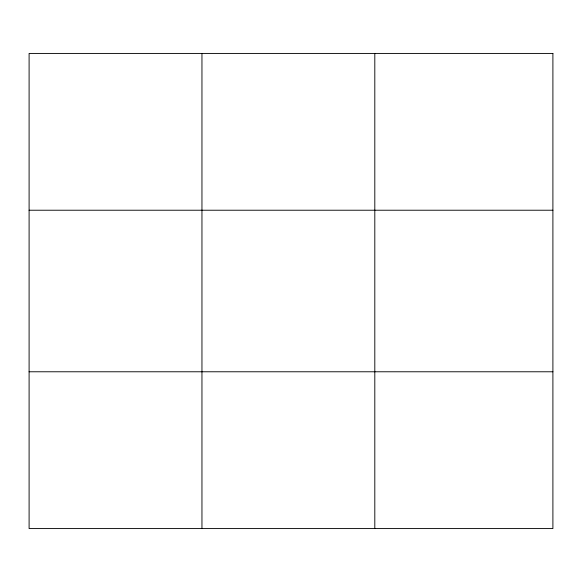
<?xml version="1.0" encoding="UTF-8"?>
<svg xmlns="http://www.w3.org/2000/svg" width="582" height="582" viewBox="0 0 582 582"><rect width="100%" height="100%" fill="white"/><g stroke="black" fill="none" stroke-linecap="round" stroke-linejoin="round"><path stroke-width="0.87" d="M201.954 528.572L201.954 53.428M374.808 528.572L374.808 53.428M29.1 210.226L552.9 210.226M29.1 371.774L552.9 371.774M552.9 53.428L552.9 528.572L29.1 528.572L29.1 53.428L552.9 53.428"/></g></svg>
